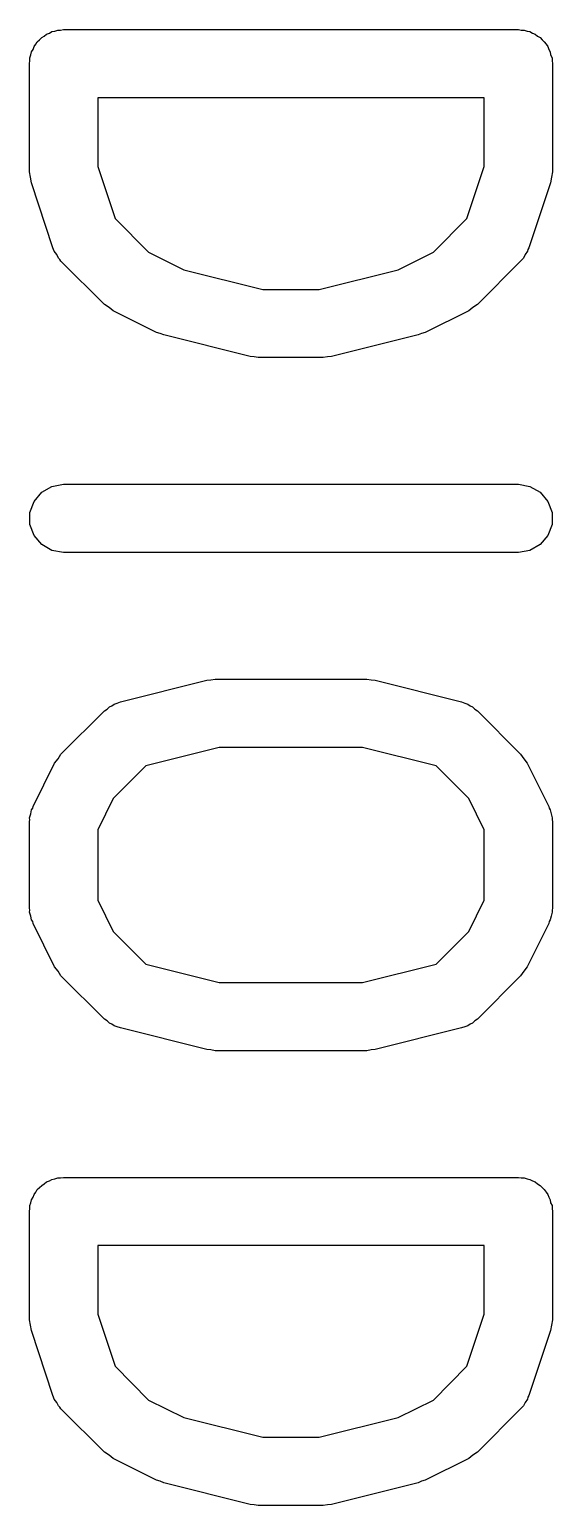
# Model space of a CAD drawing. Extents: x 26 to 276, y -105 to -8.
# Drawn here: x 180.819 to 181.969, y -79.609 to -76.363 of the extents above; entities that cross this region are included whole.
import ezdxf

# ---------------------------------------------------------------- set-up
doc = ezdxf.new("R2010")
doc.units = 0
doc.header["$MEASUREMENT"] = 0
doc.layers.add('BLACK', color=7, linetype='CONTINUOUS')

msp = doc.modelspace()

# ---------------------------------------------------------------- linework, layer by layer
at = {"layer": 'Black'}
for p, q in [((180.833, -76.3958), (180.836, -76.3901)), ((180.836, -76.3901), (180.841, -76.3859)), ((180.841, -76.3859), (180.846, -76.3809)), ((180.846, -76.3809), (180.851, -76.3776)), ((180.851, -76.3776), (180.856, -76.3734)), ((180.856, -76.3734), (180.863, -76.3711)), ((180.863, -76.3711), (180.868, -76.3679)), ((180.868, -76.3679), (180.875, -76.3667)), ((180.875, -76.3667), (180.881, -76.3645)), ((180.881, -76.3645), (180.887, -76.3645)), ((180.887, -76.3645), (180.894, -76.3633)), ((180.894, -76.3633), (181.894, -76.3633)), ((181.894, -76.3633), (181.9, -76.3645)), ((181.9, -76.3645), (181.907, -76.3645)), ((181.907, -76.3645), (181.913, -76.3667)), ((181.913, -76.3667), (181.919, -76.3679)), ((181.919, -76.3679), (181.925, -76.3711)), ((181.925, -76.3711), (181.931, -76.3734)), ((181.931, -76.3734), (181.936, -76.3776)), ((181.936, -76.3776), (181.942, -76.3809)), ((181.942, -76.3809), (181.946, -76.3859)), ((181.946, -76.3859), (181.951, -76.3901)), ((181.951, -76.3901), (181.955, -76.3958)), ((180.82, -76.4253), (180.822, -76.4191)), ((180.82, -76.4319), (180.82, -76.4253)), ((180.822, -76.4191), (180.823, -76.4127)), ((180.823, -76.4127), (180.827, -76.407)), ((180.827, -76.407), (180.829, -76.4008)), ((180.829, -76.4008), (180.833, -76.3958)), ((181.955, -76.3958), (181.959, -76.4008)), ((181.959, -76.4008), (181.961, -76.407)), ((181.961, -76.407), (181.964, -76.4127)), ((181.964, -76.4127), (181.965, -76.4191)), ((181.965, -76.4191), (181.968, -76.4253)), ((181.968, -76.4253), (181.968, -76.4319)), ((180.819, -76.4383), (180.82, -76.4319)), ((180.819, -76.6764), (180.819, -76.4383)), ((181.968, -76.4319), (181.969, -76.4383)), ((181.969, -76.4383), (181.969, -76.6764)), ((180.969, -76.5133), (180.969, -76.6643)), ((181.819, -76.5133), (180.969, -76.5133)), ((181.819, -76.6643), (181.819, -76.5133)), ((180.821, -76.6883), (180.819, -76.6764)), ((180.969, -76.6643), (181.007, -76.7788)), ((181.781, -76.7788), (181.819, -76.6643)), ((181.969, -76.6764), (181.967, -76.6883)), ((180.823, -76.7001), (180.821, -76.6883)), ((180.87, -76.843), (180.823, -76.7001)), ((181.965, -76.7001), (181.917, -76.843)), ((181.967, -76.6883), (181.965, -76.7001)), ((181.007, -76.7788), (181.081, -76.8529)), ((181.707, -76.8529), (181.781, -76.7788)), ((180.872, -76.8468), (180.87, -76.843)), ((180.873, -76.851), (180.872, -76.8468)), ((181.915, -76.8468), (181.914, -76.851)), ((181.917, -76.843), (181.915, -76.8468)), ((180.879, -76.8582), (180.873, -76.851)), ((180.883, -76.8659), (180.879, -76.8582)), ((180.886, -76.8688), (180.883, -76.8659)), ((180.888, -76.8723), (180.886, -76.8688)), ((180.984, -76.9676), (180.888, -76.8723)), ((181.081, -76.8529), (181.158, -76.8914)), ((181.63, -76.8914), (181.707, -76.8529)), ((181.899, -76.8723), (181.804, -76.9676)), ((181.902, -76.8688), (181.899, -76.8723)), ((181.905, -76.8659), (181.902, -76.8688)), ((181.909, -76.8582), (181.905, -76.8659)), ((181.914, -76.851), (181.909, -76.8582)), ((181.158, -76.8914), (181.332, -76.9348)), ((181.456, -76.9348), (181.63, -76.8914)), ((181.332, -76.9348), (181.456, -76.9348)), ((180.994, -76.9744), (180.984, -76.9676)), ((181.003, -76.9816), (180.994, -76.9744)), ((181.794, -76.9744), (181.785, -76.9816)), ((181.804, -76.9676), (181.794, -76.9744)), ((181.098, -77.0292), (181.003, -76.9816)), ((181.785, -76.9816), (181.689, -77.0292)), ((181.106, -77.0316), (181.098, -77.0292)), ((181.114, -77.0349), (181.106, -77.0316)), ((181.304, -77.0825), (181.114, -77.0349)), ((181.674, -77.0349), (181.483, -77.0825)), ((181.681, -77.0316), (181.674, -77.0349)), ((181.689, -77.0292), (181.681, -77.0316)), ((181.313, -77.0832), (181.304, -77.0825)), ((181.322, -77.0848), (181.313, -77.0832)), ((181.465, -77.0848), (181.322, -77.0848)), ((181.474, -77.0832), (181.465, -77.0848)), ((181.483, -77.0825), (181.474, -77.0832)), ((180.846, -77.3809), (180.868, -77.3679)), ((180.868, -77.3679), (180.894, -77.3633)), ((180.894, -77.3633), (181.894, -77.3633)), ((181.894, -77.3633), (181.919, -77.3679)), ((181.919, -77.3679), (181.942, -77.3809)), ((180.829, -77.4008), (180.846, -77.3809)), ((181.942, -77.3809), (181.959, -77.4008)), ((180.82, -77.4253), (180.829, -77.4008)), ((180.82, -77.4514), (180.82, -77.4253)), ((181.959, -77.4008), (181.968, -77.4253)), ((181.968, -77.4253), (181.968, -77.4514)), ((180.829, -77.4758), (180.82, -77.4514)), ((181.968, -77.4514), (181.959, -77.4758)), ((180.846, -77.4958), (180.829, -77.4758)), ((180.868, -77.5088), (180.846, -77.4958)), ((181.942, -77.4958), (181.919, -77.5088)), ((181.959, -77.4758), (181.942, -77.4958)), ((180.894, -77.5133), (180.868, -77.5088)), ((181.894, -77.5133), (180.894, -77.5133)), ((181.919, -77.5088), (181.894, -77.5133)), ((181.019, -77.8418), (181.209, -77.7941)), ((181.209, -77.7941), (181.218, -77.7935)), ((181.218, -77.7935), (181.227, -77.7919)), ((181.227, -77.7919), (181.561, -77.7919)), ((181.561, -77.7919), (181.57, -77.7935)), ((181.57, -77.7935), (181.579, -77.7941)), ((181.579, -77.7941), (181.769, -77.8418)), ((180.99, -77.8574), (180.995, -77.8524)), ((180.995, -77.8524), (181, -77.85)), ((181, -77.85), (181.005, -77.8465)), ((181.005, -77.8465), (181.012, -77.8447)), ((181.012, -77.8447), (181.019, -77.8418)), ((181.769, -77.8418), (181.776, -77.8447)), ((181.776, -77.8447), (181.783, -77.8465)), ((181.783, -77.8465), (181.788, -77.85)), ((181.788, -77.85), (181.793, -77.8524)), ((181.793, -77.8524), (181.798, -77.8574)), ((180.888, -77.9567), (180.984, -77.8615)), ((180.984, -77.8615), (180.99, -77.8574)), ((181.798, -77.8574), (181.804, -77.8615)), ((181.804, -77.8615), (181.899, -77.9567)), ((181.236, -77.9419), (181.075, -77.9822)), ((181.551, -77.9419), (181.236, -77.9419)), ((181.713, -77.9822), (181.551, -77.9419)), ((180.827, -78.0715), (180.874, -77.9762)), ((180.874, -77.9762), (180.882, -77.9666)), ((180.882, -77.9666), (180.888, -77.9567)), ((181.075, -77.9822), (181.003, -78.0542)), ((181.785, -78.0542), (181.713, -77.9822)), ((181.899, -77.9567), (181.906, -77.9666)), ((181.906, -77.9666), (181.913, -77.9762)), ((181.913, -77.9762), (181.961, -78.0715)), ((180.822, -78.088), (180.823, -78.0793)), ((180.823, -78.0793), (180.826, -78.0756)), ((180.826, -78.0756), (180.827, -78.0715)), ((181.003, -78.0542), (180.969, -78.1227)), ((181.819, -78.1227), (181.785, -78.0542)), ((181.961, -78.0715), (181.962, -78.0756)), ((181.962, -78.0756), (181.964, -78.0793)), ((181.964, -78.0793), (181.966, -78.088)), ((180.819, -78.0964), (180.822, -78.088)), ((180.82, -78.1007), (180.819, -78.0964)), ((180.819, -78.105), (180.82, -78.1007)), ((180.819, -78.2955), (180.819, -78.105)), ((181.966, -78.088), (181.968, -78.0964)), ((181.968, -78.0964), (181.968, -78.1007)), ((181.968, -78.1007), (181.969, -78.105)), ((181.969, -78.105), (181.969, -78.2955)), ((180.969, -78.1227), (180.969, -78.2778)), ((181.819, -78.2778), (181.819, -78.1227)), ((180.82, -78.2997), (180.819, -78.2955)), ((180.819, -78.304), (180.82, -78.2997)), ((180.822, -78.3125), (180.819, -78.304)), ((180.969, -78.2778), (181.003, -78.3463)), ((181.785, -78.3463), (181.819, -78.2778)), ((181.968, -78.304), (181.966, -78.3125)), ((181.969, -78.2955), (181.968, -78.2997)), ((181.968, -78.2997), (181.968, -78.304)), ((180.823, -78.3211), (180.822, -78.3125)), ((180.826, -78.3249), (180.823, -78.3211)), ((180.827, -78.329), (180.826, -78.3249)), ((180.874, -78.4243), (180.827, -78.329)), ((181.961, -78.329), (181.913, -78.4243)), ((181.962, -78.3249), (181.961, -78.329)), ((181.964, -78.3211), (181.962, -78.3249)), ((181.966, -78.3125), (181.964, -78.3211)), ((181.003, -78.3463), (181.075, -78.4182)), ((181.713, -78.4182), (181.785, -78.3463)), ((180.882, -78.4339), (180.874, -78.4243)), ((180.888, -78.4437), (180.882, -78.4339)), ((181.075, -78.4182), (181.236, -78.4586)), ((181.551, -78.4586), (181.713, -78.4182)), ((181.906, -78.4339), (181.899, -78.4437)), ((181.913, -78.4243), (181.906, -78.4339)), ((180.984, -78.539), (180.888, -78.4437)), ((181.236, -78.4586), (181.551, -78.4586)), ((181.899, -78.4437), (181.804, -78.539)), ((180.99, -78.5431), (180.984, -78.539)), ((180.995, -78.5481), (180.99, -78.5431)), ((181, -78.5505), (180.995, -78.5481)), ((181.005, -78.5539), (181, -78.5505)), ((181.012, -78.5558), (181.005, -78.5539)), ((181.019, -78.5587), (181.012, -78.5558)), ((181.209, -78.6063), (181.019, -78.5587)), ((181.769, -78.5587), (181.579, -78.6063)), ((181.776, -78.5558), (181.769, -78.5587)), ((181.783, -78.5539), (181.776, -78.5558)), ((181.788, -78.5505), (181.783, -78.5539)), ((181.793, -78.5481), (181.788, -78.5505)), ((181.798, -78.5431), (181.793, -78.5481)), ((181.804, -78.539), (181.798, -78.5431)), ((181.218, -78.607), (181.209, -78.6063)), ((181.227, -78.6086), (181.218, -78.607)), ((181.561, -78.6086), (181.227, -78.6086)), ((181.57, -78.607), (181.561, -78.6086)), ((181.579, -78.6063), (181.57, -78.607)), ((180.863, -78.8949), (180.868, -78.8917)), ((180.868, -78.8917), (180.875, -78.8905)), ((180.875, -78.8905), (180.881, -78.8883)), ((180.881, -78.8883), (180.887, -78.8883)), ((180.887, -78.8883), (180.894, -78.8871)), ((180.894, -78.8871), (181.894, -78.8871)), ((181.894, -78.8871), (181.9, -78.8883)), ((181.9, -78.8883), (181.907, -78.8883)), ((181.907, -78.8883), (181.913, -78.8905)), ((181.913, -78.8905), (181.919, -78.8917)), ((181.919, -78.8917), (181.925, -78.8949)), ((180.827, -78.9308), (180.829, -78.9246)), ((180.829, -78.9246), (180.833, -78.9196)), ((180.833, -78.9196), (180.836, -78.9139)), ((180.836, -78.9139), (180.841, -78.9097)), ((180.841, -78.9097), (180.846, -78.9047)), ((180.846, -78.9047), (180.851, -78.9014)), ((180.851, -78.9014), (180.856, -78.8972)), ((180.856, -78.8972), (180.863, -78.8949)), ((181.925, -78.8949), (181.931, -78.8972)), ((181.931, -78.8972), (181.936, -78.9014)), ((181.936, -78.9014), (181.942, -78.9047)), ((181.942, -78.9047), (181.946, -78.9097)), ((181.946, -78.9097), (181.951, -78.9139)), ((181.951, -78.9139), (181.955, -78.9196)), ((181.955, -78.9196), (181.959, -78.9246)), ((181.959, -78.9246), (181.961, -78.9308)), ((180.819, -78.9621), (180.82, -78.9557)), ((180.82, -78.9491), (180.822, -78.9429)), ((180.82, -78.9557), (180.82, -78.9491)), ((180.822, -78.9429), (180.823, -78.9365)), ((180.823, -78.9365), (180.827, -78.9308)), ((181.961, -78.9308), (181.964, -78.9365)), ((181.964, -78.9365), (181.965, -78.9429)), ((181.965, -78.9429), (181.968, -78.9491)), ((181.968, -78.9491), (181.968, -78.9557)), ((181.968, -78.9557), (181.969, -78.9621)), ((180.819, -79.2002), (180.819, -78.9621)), ((181.969, -78.9621), (181.969, -79.2002)), ((180.969, -79.0371), (180.969, -79.1881)), ((181.819, -79.0371), (180.969, -79.0371)), ((181.819, -79.1881), (181.819, -79.0371)), ((180.821, -79.2121), (180.819, -79.2002)), ((180.823, -79.224), (180.821, -79.2121)), ((180.969, -79.1881), (181.007, -79.3026)), ((181.781, -79.3026), (181.819, -79.1881)), ((181.967, -79.2121), (181.965, -79.224)), ((181.969, -79.2002), (181.967, -79.2121)), ((180.87, -79.3668), (180.823, -79.224)), ((181.965, -79.224), (181.917, -79.3668)), ((181.007, -79.3026), (181.081, -79.3767)), ((181.707, -79.3767), (181.781, -79.3026)), ((180.872, -79.3706), (180.87, -79.3668)), ((180.873, -79.3748), (180.872, -79.3706)), ((180.879, -79.382), (180.873, -79.3748)), ((181.081, -79.3767), (181.158, -79.4152)), ((181.63, -79.4152), (181.707, -79.3767)), ((181.914, -79.3748), (181.909, -79.382)), ((181.915, -79.3706), (181.914, -79.3748)), ((181.917, -79.3668), (181.915, -79.3706)), ((180.883, -79.3897), (180.879, -79.382)), ((180.886, -79.3926), (180.883, -79.3897)), ((180.888, -79.3961), (180.886, -79.3926)), ((180.984, -79.4914), (180.888, -79.3961)), ((181.899, -79.3961), (181.804, -79.4914)), ((181.902, -79.3926), (181.899, -79.3961)), ((181.905, -79.3897), (181.902, -79.3926)), ((181.909, -79.382), (181.905, -79.3897)), ((181.158, -79.4152), (181.332, -79.4586)), ((181.456, -79.4586), (181.63, -79.4152)), ((181.332, -79.4586), (181.456, -79.4586)), ((180.994, -79.4983), (180.984, -79.4914)), ((181.003, -79.5054), (180.994, -79.4983)), ((181.098, -79.553), (181.003, -79.5054)), ((181.785, -79.5054), (181.689, -79.553)), ((181.794, -79.4982), (181.785, -79.5054)), ((181.804, -79.4914), (181.794, -79.4982)), ((181.106, -79.5554), (181.098, -79.553)), ((181.114, -79.5587), (181.106, -79.5554)), ((181.304, -79.6063), (181.114, -79.5587)), ((181.674, -79.5587), (181.483, -79.6063)), ((181.681, -79.5554), (181.674, -79.5587)), ((181.689, -79.553), (181.681, -79.5554)), ((181.313, -79.607), (181.304, -79.6063)), ((181.322, -79.6086), (181.313, -79.607)), ((181.474, -79.607), (181.465, -79.6086)), ((181.483, -79.6063), (181.474, -79.607)), ((181.465, -79.6086), (181.322, -79.6086))]:
    msp.add_line(p, q, dxfattribs=at)

doc.saveas('drawing.dxf')
